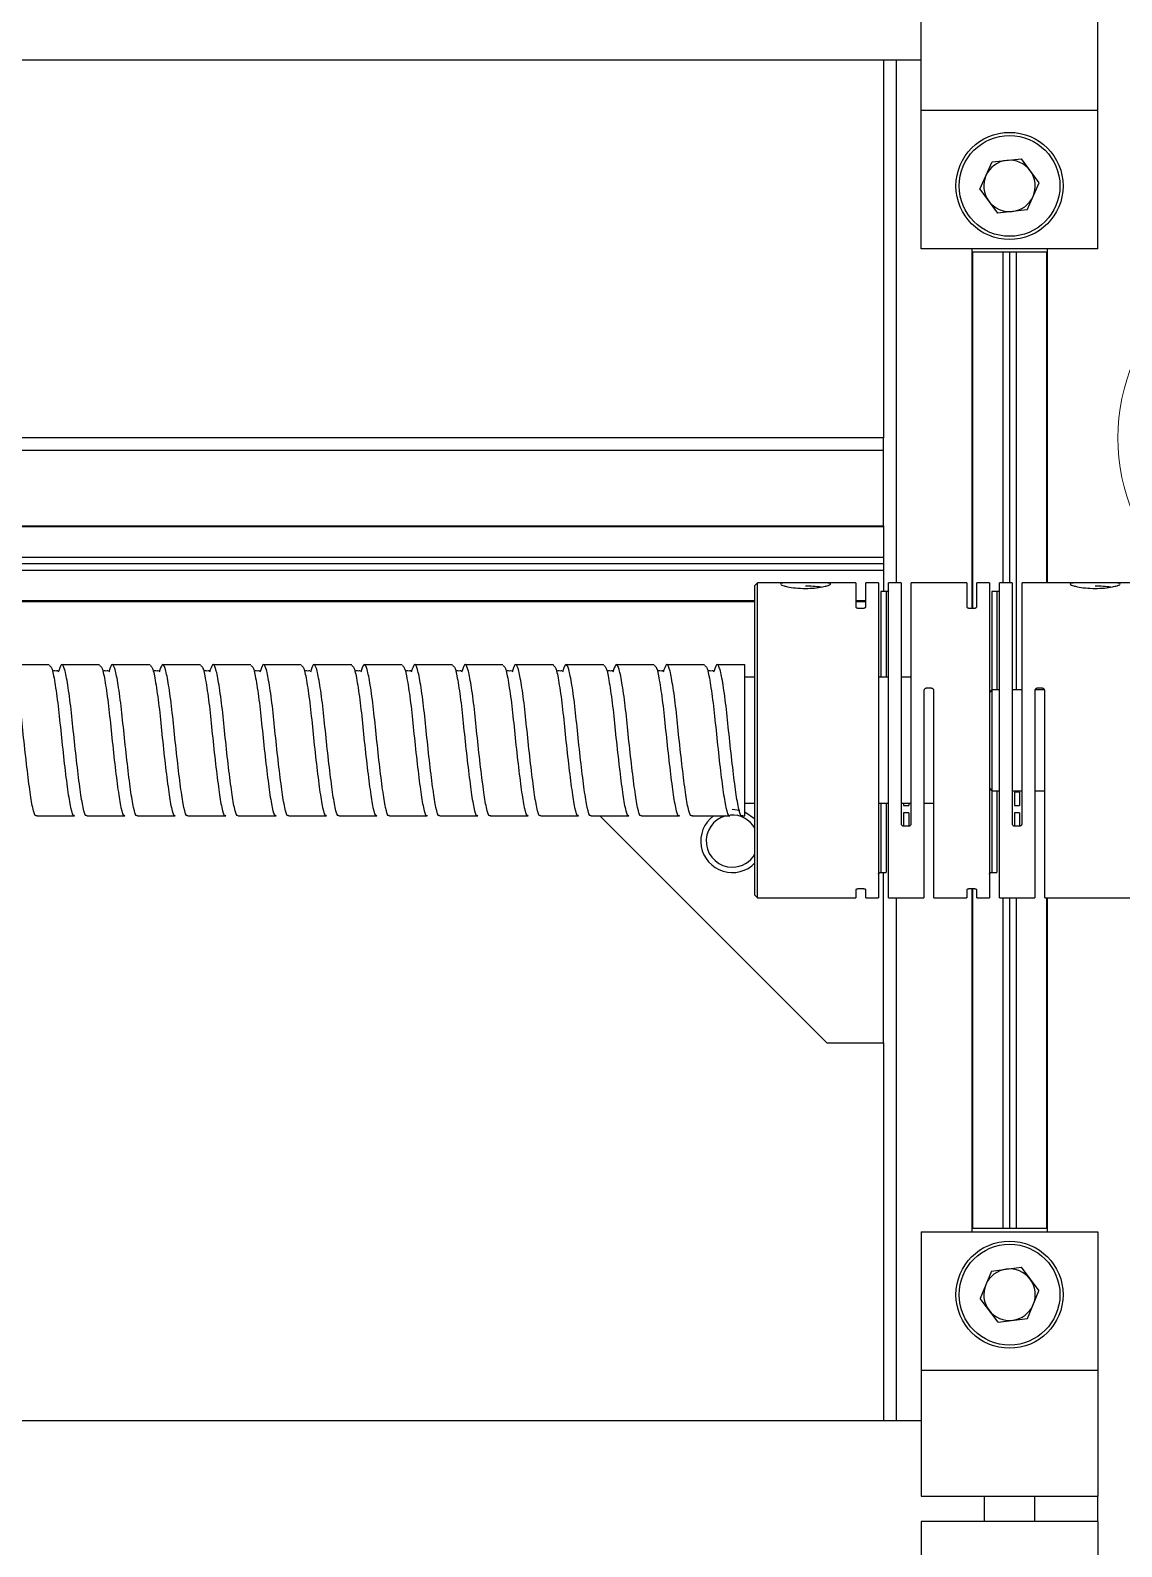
# Model space of a CAD drawing. Header units: millimetres. Extents: x 55 to 11032, y -227 to 3957.
# Drawn here: x 10203 to 10289.6, y 1392.3 to 1512.7 of the extents above; entities that cross this region are included whole.
import ezdxf

# ---------------------------------------------------------------- set-up
doc = ezdxf.new("R2010")
doc.units = ezdxf.units.MM
doc.header["$LTSCALE"] = 0.7
doc.layers.get('0').update_dxf_attribs({"color": 255})

msp = doc.modelspace()

# ---------------------------------------------------------------- linework, layer by layer
at = {"color": 7, "linetype": 'Continuous', "lineweight": 25}
for p, q in [((10273.73, 1506.315), (10273.73, 1516.315)), ((10287.73, 1506.315), (10287.73, 1516.315)), ((9867.73, 1510.315), (10273.73, 1510.315)), ((10270.73, 1510.315), (10270.73, 1480.315)), ((10287.73, 1506.315), (10273.73, 1506.315)), ((10273.73, 1495.315), (10273.73, 1506.315)), ((10287.73, 1495.315), (10287.73, 1506.315)), ((10278.385, 1500.065), (10279.341, 1502.221)), ((10279.341, 1502.221), (10281.686, 1502.471)), ((10283.075, 1500.565), (10281.686, 1502.471)), ((10278.385, 1500.065), (10279.774, 1498.16)), ((10282.119, 1498.41), (10283.075, 1500.565)), ((10282.119, 1498.41), (10279.774, 1498.16)), ((10287.73, 1495.315), (10273.73, 1495.315)), ((10277.73, 1495.315), (10277.73, 1466.807)), ((10283.73, 1495.065), (10277.73, 1495.065)), ((10277.791, 1495.065), (10277.791, 1466.807)), ((10280.21, 1495.065), (10280.21, 1468.815)), ((10280.73, 1495.065), (10280.73, 1468.815)), ((10281.25, 1495.065), (10281.25, 1460.315)), ((10283.669, 1495.065), (10283.669, 1468.815)), ((10283.73, 1495.315), (10283.73, 1468.815)), ((10270.73, 1480.315), (9870.73, 1480.315)), ((10270.73, 1479.315), (10270.73, 1480.315)), ((10270.73, 1479.315), (9870.73, 1479.315)), ((10270.73, 1473.315), (10270.73, 1479.315)), ((10270.73, 1473.315), (10020.311, 1473.315)), ((10270.73, 1473.254), (10020.311, 1473.254)), ((10270.73, 1473.315), (10270.73, 1468.114)), ((10270.73, 1470.835), (10020.311, 1470.835)), ((10270.73, 1470.315), (10020.311, 1470.315)), ((10270.73, 1469.795), (10020.311, 1469.795)), ((10260.73, 1468.815), (10260.53, 1468.615)), ((10260.53, 1444.015), (10260.53, 1468.615)), ((10263.39, 1468.815), (10260.73, 1468.815)), ((10260.73, 1454.83), (10260.73, 1468.815)), ((10268.53, 1468.815), (10265.714, 1468.815)), ((10268.53, 1468.815), (10268.53, 1466.926)), ((10270.33, 1468.815), (10269.33, 1468.815)), ((10269.33, 1466.926), (10269.33, 1468.815)), ((10270.33, 1468.815), (10270.33, 1443.815)), ((10272.13, 1468.815), (10271.13, 1468.815)), ((10271.13, 1443.815), (10271.13, 1468.815)), ((10272.13, 1468.815), (10272.13, 1449.707)), ((10277.33, 1468.815), (10272.93, 1468.815)), ((10272.93, 1449.707), (10272.93, 1468.815)), ((10277.33, 1468.815), (10277.33, 1466.926)), ((10279.13, 1468.815), (10278.13, 1468.815)), ((10278.13, 1466.926), (10278.13, 1468.815)), ((10279.13, 1468.815), (10279.13, 1443.815)), ((10280.93, 1468.815), (10279.93, 1468.815)), ((10279.93, 1443.815), (10279.93, 1468.815)), ((10280.93, 1468.815), (10280.93, 1449.707)), ((10286.39, 1468.815), (10281.73, 1468.815)), ((10281.73, 1449.707), (10281.73, 1468.815)), ((10291.33, 1468.815), (10288.714, 1468.815)), ((10260.53, 1467.376), (10020.311, 1467.376)), ((10260.53, 1467.315), (10020.311, 1467.315)), ((10269.33, 1467.376), (10268.53, 1467.376)), ((10269.33, 1467.315), (10268.53, 1467.315)), ((10270.93, 1468.114), (10270.53, 1468.114)), ((10279.73, 1468.114), (10279.33, 1468.114)), ((10268.73, 1466.807), (10269.13, 1466.807)), ((10277.53, 1466.807), (10277.93, 1466.807)), ((10204.533, 1462.315), (10201.533, 1462.315)), ((10208.533, 1462.315), (10205.533, 1462.315)), ((10212.533, 1462.315), (10209.533, 1462.315)), ((10216.533, 1462.315), (10213.533, 1462.315)), ((10220.533, 1462.315), (10217.533, 1462.315)), ((10224.533, 1462.315), (10221.533, 1462.315)), ((10228.533, 1462.315), (10225.533, 1462.315)), ((10232.533, 1462.315), (10229.533, 1462.315)), ((10236.533, 1462.315), (10233.533, 1462.315)), ((10240.533, 1462.315), (10237.533, 1462.315)), ((10244.533, 1462.315), (10241.533, 1462.315)), ((10248.533, 1462.315), (10245.533, 1462.315)), ((10252.533, 1462.315), (10249.533, 1462.315)), ((10256.533, 1462.315), (10253.533, 1462.315)), ((10259.73, 1462.315), (10257.533, 1462.315)), ((10259.73, 1450.315), (10259.73, 1462.315)), ((10260.53, 1461.315), (10259.73, 1461.315)), ((10271.13, 1461.315), (10270.33, 1461.315)), ((10272.93, 1461.315), (10272.13, 1461.315)), ((10273.93, 1460.232), (10273.93, 1443.815)), ((10274.53, 1460.442), (10274.13, 1460.442)), ((10274.73, 1443.815), (10274.73, 1460.232)), ((10279.33, 1460.315), (10279.13, 1460.115)), ((10279.93, 1460.315), (10279.33, 1460.315)), ((10279.33, 1460.315), (10279.33, 1456.315)), ((10281.73, 1460.315), (10280.93, 1460.315)), ((10282.73, 1460.232), (10282.73, 1443.815)), ((10283.512, 1460.315), (10282.747, 1460.315)), ((10283.33, 1460.442), (10282.93, 1460.442)), ((10283.53, 1443.815), (10283.53, 1460.232)), ((10279.33, 1456.315), (10279.33, 1452.315)), ((10260.73, 1443.815), (10260.73, 1454.83)), ((10279.13, 1452.515), (10279.33, 1452.315)), ((10279.33, 1452.315), (10279.93, 1452.315)), ((10280.93, 1452.315), (10281.73, 1452.315)), ((10281.53, 1452.188), (10281.13, 1452.188)), ((10281.13, 1452.188), (10281.13, 1451.139)), ((10281.25, 1452.315), (10281.25, 1452.188)), ((10281.53, 1452.188), (10281.53, 1451.139)), ((10282.73, 1452.315), (10283.53, 1452.315)), ((10203.533, 1450.315), (10206.533, 1450.315)), ((10207.533, 1450.315), (10210.533, 1450.315)), ((10211.533, 1450.315), (10214.533, 1450.315)), ((10215.533, 1450.315), (10218.533, 1450.315)), ((10219.533, 1450.315), (10222.533, 1450.315)), ((10223.533, 1450.315), (10226.533, 1450.315)), ((10227.533, 1450.315), (10230.533, 1450.315)), ((10231.533, 1450.315), (10234.533, 1450.315)), ((10235.533, 1450.315), (10238.533, 1450.315)), ((10239.533, 1450.315), (10242.533, 1450.315)), ((10243.533, 1450.315), (10246.533, 1450.315)), ((10247.533, 1450.315), (10250.533, 1450.315)), ((10248.23, 1450.315), (10266.23, 1432.315)), ((10251.533, 1450.315), (10254.533, 1450.315)), ((10255.533, 1450.315), (10258.533, 1450.315)), ((10259.324, 1450.744), (10258.73, 1450.815)), ((10259.533, 1450.315), (10259.73, 1450.315)), ((10259.73, 1451.315), (10260.53, 1451.315)), ((10270.33, 1451.315), (10271.13, 1451.315)), ((10272.13, 1451.315), (10272.93, 1451.315)), ((10272.33, 1451.139), (10272.73, 1451.139)), ((10272.33, 1450.569), (10272.33, 1449.52)), ((10272.73, 1450.569), (10272.33, 1450.569)), ((10272.73, 1450.569), (10272.73, 1449.52)), ((10273.93, 1451.315), (10274.73, 1451.315)), ((10281.13, 1451.139), (10281.53, 1451.139)), ((10281.13, 1450.569), (10281.13, 1449.52)), ((10281.53, 1450.569), (10281.13, 1450.569)), ((10281.53, 1450.569), (10281.53, 1449.52)), ((10272.33, 1449.52), (10272.73, 1449.52)), ((10281.13, 1449.52), (10281.53, 1449.52)), ((10270.53, 1445.823), (10270.93, 1445.823)), ((10270.73, 1432.315), (10270.73, 1445.823)), ((10279.33, 1445.823), (10279.73, 1445.823)), ((10268.53, 1444.445), (10268.53, 1443.815)), ((10269.13, 1444.516), (10268.73, 1444.516)), ((10269.33, 1443.815), (10269.33, 1444.445)), ((10277.33, 1444.445), (10277.33, 1443.815)), ((10277.93, 1444.516), (10277.53, 1444.516)), ((10277.73, 1444.516), (10277.73, 1417.315)), ((10277.791, 1444.516), (10277.791, 1417.565)), ((10278.13, 1443.815), (10278.13, 1444.445)), ((10260.53, 1444.015), (10260.73, 1443.815)), ((10260.73, 1443.815), (10268.53, 1443.815)), ((10269.33, 1443.815), (10270.33, 1443.815)), ((10271.13, 1443.815), (10273.93, 1443.815)), ((10274.73, 1443.815), (10277.33, 1443.815)), ((10278.13, 1443.815), (10279.13, 1443.815)), ((10279.93, 1443.815), (10282.73, 1443.815)), ((10280.21, 1443.815), (10280.21, 1417.565)), ((10280.73, 1443.815), (10280.73, 1417.565)), ((10281.25, 1443.815), (10281.25, 1417.565)), ((10283.53, 1443.815), (10291.33, 1443.815)), ((10283.669, 1443.815), (10283.669, 1417.565)), ((10283.73, 1443.815), (10283.73, 1417.315)), ((10266.23, 1432.315), (10270.73, 1432.315)), ((10270.73, 1432.315), (10270.73, 1402.315)), ((10273.73, 1417.315), (10287.73, 1417.315)), ((10273.73, 1417.315), (10273.73, 1406.315)), ((10283.73, 1417.565), (10277.73, 1417.565)), ((10287.73, 1417.315), (10287.73, 1406.315)), ((10279.304, 1414.193), (10278.391, 1412.019)), ((10279.304, 1414.193), (10281.643, 1414.489)), ((10281.643, 1414.489), (10283.069, 1412.611)), ((10279.817, 1410.141), (10278.391, 1412.019)), ((10282.156, 1410.437), (10283.069, 1412.611)), ((10279.817, 1410.141), (10282.156, 1410.437)), ((10273.73, 1406.315), (10287.73, 1406.315)), ((10273.73, 1406.315), (10273.73, 1396.315)), ((10287.73, 1406.315), (10287.73, 1396.315)), ((10273.73, 1402.315), (9867.73, 1402.315)), ((10273.73, 1396.315), (10287.73, 1396.315)), ((10278.73, 1396.315), (10278.73, 1394.315)), ((10282.73, 1394.315), (10282.73, 1396.315)), ((10287.73, 1394.315), (10287.73, 1396.315)), ((10287.73, 1394.315), (10273.73, 1394.315)), ((10273.73, 1394.315), (10273.73, 1386.315)), ((10287.73, 1394.315), (10287.73, 1386.315))]:
    msp.add_line(p, q, dxfattribs=at)
at = {"color": 8, "linetype": 'Continuous', "lineweight": 25}
for p, q in [((10271.73, 1510.315), (10271.73, 1468.815)), ((10270.53, 1468.114), (10270.53, 1461.315)), ((10270.93, 1468.114), (10270.93, 1461.315)), ((10279.33, 1468.114), (10279.33, 1460.315)), ((10279.73, 1468.114), (10279.73, 1460.315)), ((10279.33, 1452.315), (10279.33, 1445.823)), ((10279.73, 1452.315), (10279.73, 1445.823)), ((10270.53, 1451.315), (10270.53, 1445.823)), ((10270.93, 1451.315), (10270.93, 1445.823)), ((10272.33, 1451.315), (10272.33, 1451.139)), ((10272.73, 1451.315), (10272.73, 1451.139)), ((10271.73, 1443.815), (10271.73, 1402.315))]:
    msp.add_line(p, q, dxfattribs=at)
at = {"color": 7, "linetype": 'Continuous', "lineweight": 25, "flags": 128}
msp.add_lwpolyline([(10260.53, 1450.05), (10260.498, 1450.083), (10259.73, 1450.606)], dxfattribs=at)
at = {"color": 7, "linetype": 'Continuous', "lineweight": 25}
for centre, radius in [((10280.73, 1500.315), 4.25), ((10280.73, 1500.315), 4), ((10280.73, 1412.315), 4.25), ((10280.73, 1412.315), 4)]:
    msp.add_circle(centre, radius, dxfattribs=at)
at = {"color": 7, "linetype": 'Continuous', "lineweight": 18}
msp.add_circle((10304.867, 1480.315), 15.532, dxfattribs=at)
at = {"color": 7, "linetype": 'Continuous', "lineweight": 25}
for centre, radius, start, end in [((10280.73, 1500.315), 2.042, 96.08467, 156.08467), ((10280.73, 1500.315), 2.042, 36.08467, 96.08467), ((10280.73, 1500.315), 2.042, 156.08467, 216.08467), ((10280.73, 1500.315), 2.042, 336.08467, 36.08467), ((10280.73, 1500.315), 2.042, 216.08467, 276.08467), ((10280.73, 1500.315), 2.042, 276.08467, 336.08467), ((10264.665, 1459.745), 8.799, 82.75193, 90.87852), ((10287.665, 1459.745), 8.799, 82.75193, 90.87852), ((10258.73, 1448.315), 2.5, 126.8699, 316.05448), ((10258.73, 1448.315), 2.067, 104.628, 270), ((10258.73, 1448.315), 2.067, 29.44508, 94.40694), ((10258.73, 1448.315), 2.067, 270, 330.55492), ((10280.73, 1412.315), 2.042, 97.20826, 157.20826), ((10280.73, 1412.315), 2.042, 37.20826, 97.20826), ((10280.73, 1412.315), 2.042, 157.20826, 217.20826), ((10280.73, 1412.315), 2.042, 337.20826, 37.20826), ((10280.73, 1412.315), 2.042, 217.20826, 277.20826), ((10280.73, 1412.315), 2.042, 277.20826, 337.20826)]:
    msp.add_arc(centre, radius, start, end, dxfattribs=at)
for points, knots in [([(10264.53, 1468.809), (10264.267, 1468.81), (10263.748, 1468.812), (10263.178, 1468.818), (10262.839, 1468.807), (10262.596, 1468.786), (10262.556, 1468.75), (10262.53, 1468.727)], [0, 0, 0, 0, 0.2600741, 0.5127007, 0.6501755, 0.7773137, 1, 1, 1, 1]), ([(10262.576, 1468.692), (10262.594, 1468.673), (10262.628, 1468.636), (10262.836, 1468.567), (10263.172, 1468.484), (10263.745, 1468.39), (10264.266, 1468.375), (10264.53, 1468.367)], [0, 0, 0, 0, 0.1540449, 0.2909167, 0.4406953, 0.7170487, 1, 1, 1, 1]), ([(10265.896, 1468.492), (10266.027, 1468.521), (10266.282, 1468.579), (10266.498, 1468.669), (10266.559, 1468.744), (10266.426, 1468.793), (10266.111, 1468.814), (10265.66, 1468.816), (10265.118, 1468.811), (10264.725, 1468.81), (10264.53, 1468.809)], [0, 0, 0, 0, 0.1228673, 0.2388277, 0.3586368, 0.4874316, 0.6151998, 0.7428415, 0.8720612, 1, 1, 1, 1]), ([(10264.53, 1468.367), (10264.78, 1468.374), (10265.282, 1468.387), (10265.691, 1468.457), (10265.896, 1468.492)], [0, 0, 0, 0, 0.4988874, 1, 1, 1, 1]), ([(10287.53, 1468.809), (10287.267, 1468.81), (10286.748, 1468.812), (10286.179, 1468.818), (10285.837, 1468.808), (10285.602, 1468.785), (10285.484, 1468.734), (10285.6, 1468.648), (10285.833, 1468.568), (10286.174, 1468.483), (10286.745, 1468.39), (10287.266, 1468.375), (10287.53, 1468.367)], [0, 0, 0, 0, 0.129959, 0.2561964, 0.3248926, 0.3884235, 0.4996998, 0.6105573, 0.6735675, 0.7425193, 0.869741, 1, 1, 1, 1]), ([(10289.527, 1468.738), (10289.496, 1468.757), (10289.435, 1468.794), (10289.109, 1468.814), (10288.661, 1468.816), (10288.118, 1468.811), (10287.725, 1468.81), (10287.53, 1468.809)], [0, 0, 0, 0, 0.2008142, 0.4000276, 0.5990439, 0.8005205, 1, 1, 1, 1]), ([(10287.53, 1468.367), (10287.78, 1468.374), (10288.282, 1468.387), (10288.691, 1468.457), (10288.896, 1468.492)], [0, 0, 0, 0, 0.4988874, 1, 1, 1, 1]), ([(10288.896, 1468.492), (10289.025, 1468.521), (10289.275, 1468.578), (10289.472, 1468.653), (10289.488, 1468.684), (10289.493, 1468.693)], [0, 0, 0, 0, 0.4308653, 0.8375102, 1, 1, 1, 1]), ([(10271.13, 1468.185), (10271.127, 1468.177), (10271.122, 1468.159), (10271.086, 1468.14), (10271.046, 1468.127), (10271.011, 1468.12), (10270.972, 1468.115), (10270.944, 1468.114), (10270.93, 1468.114)], [0, 0, 0, 0, 0.25016596, 0.49873524, 0.62293557, 0.74723743, 0.87249126, 1, 1, 1, 1]), ([(10279.93, 1468.185), (10279.927, 1468.177), (10279.922, 1468.159), (10279.886, 1468.14), (10279.846, 1468.127), (10279.811, 1468.12), (10279.772, 1468.115), (10279.744, 1468.114), (10279.73, 1468.114)], [0, 0, 0, 0, 0.250166, 0.4987352, 0.6229356, 0.7472374, 0.8724913, 1, 1, 1, 1]), ([(10268.53, 1466.926), (10268.533, 1466.911), (10268.538, 1466.882), (10268.574, 1466.849), (10268.614, 1466.828), (10268.649, 1466.817), (10268.688, 1466.808), (10268.716, 1466.807), (10268.73, 1466.807)], [0, 0, 0, 0, 0.250166, 0.4987352, 0.6229356, 0.7472374, 0.8724913, 1, 1, 1, 1]), ([(10269.13, 1466.807), (10269.144, 1466.807), (10269.172, 1466.808), (10269.211, 1466.817), (10269.246, 1466.828), (10269.286, 1466.849), (10269.322, 1466.882), (10269.327, 1466.911), (10269.33, 1466.926)], [0, 0, 0, 0, 0.1273937, 0.252521, 0.3767052, 0.5008192, 0.7494054, 1, 1, 1, 1]), ([(10277.33, 1466.926), (10277.333, 1466.911), (10277.338, 1466.882), (10277.374, 1466.849), (10277.414, 1466.828), (10277.449, 1466.817), (10277.488, 1466.808), (10277.516, 1466.807), (10277.53, 1466.807)], [0, 0, 0, 0, 0.250166, 0.4987352, 0.6229356, 0.7472374, 0.8724913, 1, 1, 1, 1]), ([(10277.93, 1466.807), (10277.944, 1466.807), (10277.972, 1466.808), (10278.011, 1466.817), (10278.046, 1466.828), (10278.086, 1466.849), (10278.122, 1466.882), (10278.127, 1466.911), (10278.13, 1466.926)], [0, 0, 0, 0, 0.1273937, 0.252521, 0.3767052, 0.5008192, 0.7494054, 1, 1, 1, 1]), ([(10203.533, 1450.385), (10203.517, 1450.364), (10203.418, 1450.225), (10203.216, 1450.877), (10202.991, 1452.305), (10202.73, 1454.415), (10202.469, 1456.795), (10202.243, 1459.113), (10201.971, 1460.999), (10201.73, 1462.154), (10201.497, 1462.491), (10201.332, 1461.973), (10201.253, 1461.728)], [0, 0, 0, 0, 0.0210422, 0.1331983, 0.240841, 0.3520065, 0.463172, 0.5708147, 0.6829708, 0.7922067, 0.9014426, 1, 1, 1, 1]), ([(10207.533, 1450.385), (10207.517, 1450.364), (10207.418, 1450.225), (10207.216, 1450.877), (10206.991, 1452.305), (10206.73, 1454.415), (10206.469, 1456.795), (10206.243, 1459.113), (10205.971, 1460.999), (10205.73, 1462.154), (10205.497, 1462.491), (10205.332, 1461.973), (10205.253, 1461.728)], [0, 0, 0, 0, 0.0210422, 0.1331983, 0.240841, 0.3520065, 0.463172, 0.5708147, 0.6829708, 0.7922067, 0.9014426, 1, 1, 1, 1]), ([(10211.533, 1450.385), (10211.517, 1450.364), (10211.418, 1450.225), (10211.216, 1450.877), (10210.991, 1452.305), (10210.73, 1454.415), (10210.469, 1456.795), (10210.243, 1459.113), (10209.971, 1460.999), (10209.73, 1462.154), (10209.497, 1462.491), (10209.332, 1461.973), (10209.253, 1461.728)], [0, 0, 0, 0, 0.0210422, 0.1331983, 0.240841, 0.3520065, 0.463172, 0.5708147, 0.6829708, 0.7922067, 0.9014426, 1, 1, 1, 1]), ([(10215.533, 1450.385), (10215.517, 1450.364), (10215.418, 1450.225), (10215.216, 1450.877), (10214.991, 1452.305), (10214.73, 1454.415), (10214.469, 1456.795), (10214.243, 1459.113), (10213.971, 1460.999), (10213.73, 1462.154), (10213.497, 1462.491), (10213.332, 1461.973), (10213.253, 1461.728)], [0, 0, 0, 0, 0.02104219, 0.13319832, 0.24084102, 0.35200649, 0.46317197, 0.57081467, 0.6829708, 0.79220669, 0.90144259, 1, 1, 1, 1]), ([(10219.533, 1450.385), (10219.517, 1450.364), (10219.418, 1450.225), (10219.216, 1450.877), (10218.991, 1452.305), (10218.73, 1454.415), (10218.469, 1456.795), (10218.243, 1459.113), (10217.971, 1460.999), (10217.73, 1462.154), (10217.497, 1462.491), (10217.332, 1461.973), (10217.253, 1461.728)], [0, 0, 0, 0, 0.02104219, 0.13319832, 0.24084102, 0.35200649, 0.46317197, 0.57081467, 0.6829708, 0.79220669, 0.90144259, 1, 1, 1, 1]), ([(10223.533, 1450.385), (10223.517, 1450.364), (10223.418, 1450.225), (10223.216, 1450.877), (10222.991, 1452.305), (10222.73, 1454.415), (10222.469, 1456.795), (10222.243, 1459.113), (10221.971, 1460.999), (10221.73, 1462.154), (10221.497, 1462.491), (10221.332, 1461.973), (10221.253, 1461.728)], [0, 0, 0, 0, 0.0210422, 0.1331983, 0.240841, 0.3520065, 0.463172, 0.5708147, 0.6829708, 0.7922067, 0.9014426, 1, 1, 1, 1]), ([(10227.533, 1450.385), (10227.517, 1450.364), (10227.418, 1450.225), (10227.216, 1450.877), (10226.991, 1452.305), (10226.73, 1454.415), (10226.469, 1456.795), (10226.243, 1459.113), (10225.971, 1460.999), (10225.73, 1462.154), (10225.497, 1462.491), (10225.332, 1461.973), (10225.253, 1461.728)], [0, 0, 0, 0, 0.0210422, 0.1331983, 0.240841, 0.3520065, 0.463172, 0.5708147, 0.6829708, 0.7922067, 0.9014426, 1, 1, 1, 1]), ([(10231.533, 1450.385), (10231.517, 1450.364), (10231.418, 1450.225), (10231.216, 1450.877), (10230.991, 1452.305), (10230.73, 1454.415), (10230.469, 1456.795), (10230.243, 1459.113), (10229.971, 1460.999), (10229.73, 1462.154), (10229.497, 1462.491), (10229.332, 1461.973), (10229.253, 1461.728)], [0, 0, 0, 0, 0.0210422, 0.1331983, 0.240841, 0.3520065, 0.463172, 0.5708147, 0.6829708, 0.7922067, 0.9014426, 1, 1, 1, 1]), ([(10235.533, 1450.385), (10235.517, 1450.364), (10235.418, 1450.225), (10235.216, 1450.877), (10234.991, 1452.305), (10234.73, 1454.415), (10234.469, 1456.795), (10234.243, 1459.113), (10233.971, 1460.999), (10233.73, 1462.154), (10233.497, 1462.491), (10233.332, 1461.973), (10233.253, 1461.728)], [0, 0, 0, 0, 0.02104219, 0.13319832, 0.24084102, 0.35200649, 0.46317197, 0.57081467, 0.6829708, 0.79220669, 0.90144259, 1, 1, 1, 1]), ([(10239.533, 1450.385), (10239.517, 1450.364), (10239.418, 1450.225), (10239.216, 1450.877), (10238.991, 1452.305), (10238.73, 1454.415), (10238.469, 1456.795), (10238.243, 1459.113), (10237.971, 1460.999), (10237.73, 1462.154), (10237.497, 1462.491), (10237.332, 1461.973), (10237.253, 1461.728)], [0, 0, 0, 0, 0.0210422, 0.1331983, 0.240841, 0.3520065, 0.463172, 0.5708147, 0.6829708, 0.7922067, 0.9014426, 1, 1, 1, 1]), ([(10243.533, 1450.385), (10243.517, 1450.364), (10243.418, 1450.225), (10243.216, 1450.877), (10242.991, 1452.305), (10242.73, 1454.415), (10242.469, 1456.795), (10242.243, 1459.113), (10241.971, 1460.999), (10241.73, 1462.154), (10241.497, 1462.491), (10241.332, 1461.973), (10241.253, 1461.728)], [0, 0, 0, 0, 0.02104219, 0.13319832, 0.24084102, 0.35200649, 0.46317197, 0.57081467, 0.6829708, 0.79220669, 0.90144259, 1, 1, 1, 1]), ([(10247.533, 1450.385), (10247.517, 1450.364), (10247.418, 1450.225), (10247.216, 1450.877), (10246.991, 1452.305), (10246.73, 1454.415), (10246.469, 1456.795), (10246.243, 1459.113), (10245.971, 1460.999), (10245.73, 1462.154), (10245.497, 1462.491), (10245.332, 1461.973), (10245.253, 1461.728)], [0, 0, 0, 0, 0.0210422, 0.1331983, 0.240841, 0.3520065, 0.463172, 0.5708147, 0.6829708, 0.7922067, 0.9014426, 1, 1, 1, 1]), ([(10251.533, 1450.385), (10251.517, 1450.364), (10251.418, 1450.225), (10251.216, 1450.877), (10250.991, 1452.305), (10250.73, 1454.415), (10250.469, 1456.795), (10250.243, 1459.113), (10249.971, 1460.999), (10249.73, 1462.154), (10249.497, 1462.491), (10249.332, 1461.973), (10249.253, 1461.728)], [0, 0, 0, 0, 0.02104219, 0.13319832, 0.24084102, 0.35200649, 0.46317197, 0.57081467, 0.6829708, 0.79220669, 0.90144259, 1, 1, 1, 1]), ([(10255.533, 1450.385), (10255.517, 1450.364), (10255.418, 1450.225), (10255.216, 1450.877), (10254.991, 1452.305), (10254.73, 1454.415), (10254.469, 1456.795), (10254.243, 1459.113), (10253.971, 1460.999), (10253.73, 1462.154), (10253.497, 1462.491), (10253.332, 1461.973), (10253.253, 1461.728)], [0, 0, 0, 0, 0.0210422, 0.1331983, 0.240841, 0.3520065, 0.463172, 0.5708147, 0.6829708, 0.7922067, 0.9014426, 1, 1, 1, 1]), ([(10259.533, 1450.385), (10259.517, 1450.364), (10259.418, 1450.225), (10259.216, 1450.877), (10258.991, 1452.305), (10258.73, 1454.415), (10258.469, 1456.795), (10258.243, 1459.113), (10257.971, 1460.999), (10257.73, 1462.154), (10257.497, 1462.491), (10257.332, 1461.973), (10257.253, 1461.728)], [0, 0, 0, 0, 0.0210422, 0.1331983, 0.240841, 0.3520065, 0.463172, 0.5708147, 0.6829708, 0.7922067, 0.9014426, 1, 1, 1, 1]), ([(10204.533, 1462.245), (10204.599, 1462.216), (10204.747, 1462.151), (10204.971, 1460.978), (10205.243, 1459.118), (10205.469, 1456.794), (10205.73, 1454.415), (10205.991, 1452.305), (10206.216, 1450.877), (10206.418, 1450.225), (10206.517, 1450.364), (10206.533, 1450.385)], [0, 0, 0, 0, 0.1001745, 0.2242498, 0.351642, 0.4739076, 0.6001745, 0.7264415, 0.8487071, 0.9760993, 1, 1, 1, 1]), ([(10205.214, 1461.827), (10205.214, 1461.837), (10205.215, 1461.855), (10205.068, 1461.801), (10204.873, 1461.841), (10204.865, 1461.833), (10204.86, 1461.828)], [0, 0, 0, 0, 0.2353537, 0.4666896, 0.6853069, 1, 1, 1, 1]), ([(10208.533, 1462.245), (10208.599, 1462.216), (10208.747, 1462.151), (10208.971, 1460.978), (10209.243, 1459.118), (10209.469, 1456.794), (10209.73, 1454.415), (10209.991, 1452.305), (10210.216, 1450.877), (10210.418, 1450.225), (10210.517, 1450.364), (10210.533, 1450.385)], [0, 0, 0, 0, 0.1001745, 0.2242498, 0.351642, 0.4739076, 0.6001745, 0.7264415, 0.8487071, 0.9760993, 1, 1, 1, 1]), ([(10209.214, 1461.827), (10209.214, 1461.837), (10209.215, 1461.855), (10209.068, 1461.801), (10208.873, 1461.841), (10208.865, 1461.833), (10208.86, 1461.828)], [0, 0, 0, 0, 0.2353537, 0.4666896, 0.6853069, 1, 1, 1, 1]), ([(10212.533, 1462.245), (10212.599, 1462.216), (10212.747, 1462.151), (10212.971, 1460.978), (10213.243, 1459.118), (10213.469, 1456.794), (10213.73, 1454.415), (10213.991, 1452.305), (10214.216, 1450.877), (10214.418, 1450.225), (10214.517, 1450.364), (10214.533, 1450.385)], [0, 0, 0, 0, 0.1001745, 0.2242498, 0.351642, 0.4739076, 0.6001745, 0.7264415, 0.8487071, 0.9760993, 1, 1, 1, 1]), ([(10213.214, 1461.827), (10213.214, 1461.837), (10213.215, 1461.855), (10213.068, 1461.801), (10212.873, 1461.841), (10212.865, 1461.833), (10212.86, 1461.828)], [0, 0, 0, 0, 0.2353537, 0.4666896, 0.6853069, 1, 1, 1, 1]), ([(10216.533, 1462.245), (10216.599, 1462.216), (10216.747, 1462.151), (10216.971, 1460.978), (10217.243, 1459.118), (10217.469, 1456.794), (10217.73, 1454.415), (10217.991, 1452.305), (10218.216, 1450.877), (10218.418, 1450.225), (10218.517, 1450.364), (10218.533, 1450.385)], [0, 0, 0, 0, 0.1001745, 0.2242498, 0.351642, 0.4739076, 0.6001745, 0.7264415, 0.8487071, 0.9760993, 1, 1, 1, 1]), ([(10217.214, 1461.827), (10217.214, 1461.837), (10217.215, 1461.855), (10217.068, 1461.801), (10216.873, 1461.841), (10216.865, 1461.833), (10216.86, 1461.828)], [0, 0, 0, 0, 0.23535374, 0.46668956, 0.68530692, 1, 1, 1, 1]), ([(10220.533, 1462.245), (10220.599, 1462.216), (10220.747, 1462.151), (10220.971, 1460.978), (10221.243, 1459.118), (10221.469, 1456.794), (10221.73, 1454.415), (10221.991, 1452.305), (10222.216, 1450.877), (10222.418, 1450.225), (10222.517, 1450.364), (10222.533, 1450.385)], [0, 0, 0, 0, 0.1001745, 0.2242498, 0.351642, 0.4739076, 0.6001745, 0.7264415, 0.8487071, 0.9760993, 1, 1, 1, 1]), ([(10221.214, 1461.827), (10221.214, 1461.837), (10221.215, 1461.855), (10221.068, 1461.801), (10220.873, 1461.841), (10220.865, 1461.833), (10220.86, 1461.828)], [0, 0, 0, 0, 0.2353537, 0.4666896, 0.6853069, 1, 1, 1, 1]), ([(10224.533, 1462.245), (10224.599, 1462.216), (10224.747, 1462.151), (10224.971, 1460.978), (10225.243, 1459.118), (10225.469, 1456.794), (10225.73, 1454.415), (10225.991, 1452.305), (10226.216, 1450.877), (10226.418, 1450.225), (10226.517, 1450.364), (10226.533, 1450.385)], [0, 0, 0, 0, 0.1001745, 0.2242498, 0.351642, 0.4739076, 0.6001745, 0.7264415, 0.8487071, 0.9760993, 1, 1, 1, 1]), ([(10225.214, 1461.827), (10225.214, 1461.837), (10225.215, 1461.855), (10225.068, 1461.801), (10224.873, 1461.841), (10224.865, 1461.833), (10224.86, 1461.828)], [0, 0, 0, 0, 0.2353537, 0.4666896, 0.6853069, 1, 1, 1, 1]), ([(10228.533, 1462.245), (10228.599, 1462.216), (10228.747, 1462.151), (10228.971, 1460.978), (10229.243, 1459.118), (10229.469, 1456.794), (10229.73, 1454.415), (10229.991, 1452.305), (10230.216, 1450.877), (10230.418, 1450.225), (10230.517, 1450.364), (10230.533, 1450.385)], [0, 0, 0, 0, 0.1001745, 0.2242498, 0.351642, 0.4739076, 0.6001745, 0.7264415, 0.8487071, 0.9760993, 1, 1, 1, 1]), ([(10229.214, 1461.827), (10229.214, 1461.837), (10229.215, 1461.855), (10229.068, 1461.801), (10228.873, 1461.841), (10228.865, 1461.833), (10228.86, 1461.828)], [0, 0, 0, 0, 0.2353537, 0.4666896, 0.6853069, 1, 1, 1, 1]), ([(10232.533, 1462.245), (10232.599, 1462.216), (10232.747, 1462.151), (10232.971, 1460.978), (10233.243, 1459.118), (10233.469, 1456.794), (10233.73, 1454.415), (10233.991, 1452.305), (10234.216, 1450.877), (10234.418, 1450.225), (10234.517, 1450.364), (10234.533, 1450.385)], [0, 0, 0, 0, 0.1001745, 0.2242498, 0.351642, 0.4739076, 0.6001745, 0.7264415, 0.8487071, 0.9760993, 1, 1, 1, 1]), ([(10233.214, 1461.827), (10233.214, 1461.837), (10233.215, 1461.855), (10233.068, 1461.801), (10232.873, 1461.841), (10232.865, 1461.833), (10232.86, 1461.828)], [0, 0, 0, 0, 0.23535374, 0.46668956, 0.68530692, 1, 1, 1, 1]), ([(10236.533, 1462.245), (10236.599, 1462.216), (10236.747, 1462.151), (10236.971, 1460.978), (10237.243, 1459.118), (10237.469, 1456.794), (10237.73, 1454.415), (10237.991, 1452.305), (10238.216, 1450.877), (10238.418, 1450.225), (10238.517, 1450.364), (10238.533, 1450.385)], [0, 0, 0, 0, 0.1001745, 0.2242498, 0.351642, 0.4739076, 0.6001745, 0.7264415, 0.8487071, 0.9760993, 1, 1, 1, 1]), ([(10237.214, 1461.827), (10237.214, 1461.837), (10237.215, 1461.855), (10237.068, 1461.801), (10236.873, 1461.841), (10236.865, 1461.833), (10236.86, 1461.828)], [0, 0, 0, 0, 0.23535374, 0.46668956, 0.68530692, 1, 1, 1, 1]), ([(10240.533, 1462.245), (10240.599, 1462.216), (10240.747, 1462.151), (10240.971, 1460.978), (10241.243, 1459.118), (10241.469, 1456.794), (10241.73, 1454.415), (10241.991, 1452.305), (10242.216, 1450.877), (10242.418, 1450.225), (10242.517, 1450.364), (10242.533, 1450.385)], [0, 0, 0, 0, 0.1001745, 0.2242498, 0.351642, 0.4739076, 0.6001745, 0.7264415, 0.8487071, 0.9760993, 1, 1, 1, 1]), ([(10241.214, 1461.827), (10241.214, 1461.837), (10241.215, 1461.855), (10241.068, 1461.801), (10240.873, 1461.841), (10240.865, 1461.833), (10240.86, 1461.828)], [0, 0, 0, 0, 0.2353537, 0.4666896, 0.6853069, 1, 1, 1, 1]), ([(10244.533, 1462.245), (10244.599, 1462.216), (10244.747, 1462.151), (10244.971, 1460.978), (10245.243, 1459.118), (10245.469, 1456.794), (10245.73, 1454.415), (10245.991, 1452.305), (10246.216, 1450.877), (10246.418, 1450.225), (10246.517, 1450.364), (10246.533, 1450.385)], [0, 0, 0, 0, 0.1001745, 0.2242498, 0.351642, 0.4739076, 0.6001745, 0.7264415, 0.8487071, 0.9760993, 1, 1, 1, 1]), ([(10245.214, 1461.827), (10245.214, 1461.837), (10245.215, 1461.855), (10245.068, 1461.801), (10244.873, 1461.841), (10244.865, 1461.833), (10244.86, 1461.828)], [0, 0, 0, 0, 0.2353537, 0.4666896, 0.6853069, 1, 1, 1, 1]), ([(10248.533, 1462.245), (10248.599, 1462.216), (10248.747, 1462.151), (10248.971, 1460.978), (10249.243, 1459.118), (10249.469, 1456.794), (10249.73, 1454.415), (10249.991, 1452.305), (10250.216, 1450.877), (10250.418, 1450.225), (10250.517, 1450.364), (10250.533, 1450.385)], [0, 0, 0, 0, 0.1001745, 0.2242498, 0.351642, 0.4739076, 0.6001745, 0.7264415, 0.8487071, 0.9760993, 1, 1, 1, 1]), ([(10249.214, 1461.827), (10249.214, 1461.837), (10249.215, 1461.855), (10249.068, 1461.801), (10248.873, 1461.841), (10248.865, 1461.833), (10248.86, 1461.828)], [0, 0, 0, 0, 0.2353537, 0.4666896, 0.6853069, 1, 1, 1, 1]), ([(10252.533, 1462.245), (10252.599, 1462.216), (10252.747, 1462.151), (10252.971, 1460.978), (10253.243, 1459.118), (10253.469, 1456.794), (10253.73, 1454.415), (10253.991, 1452.305), (10254.216, 1450.877), (10254.418, 1450.225), (10254.517, 1450.364), (10254.533, 1450.385)], [0, 0, 0, 0, 0.1001745, 0.2242498, 0.351642, 0.4739076, 0.6001745, 0.7264415, 0.8487071, 0.9760993, 1, 1, 1, 1]), ([(10253.214, 1461.827), (10253.214, 1461.837), (10253.215, 1461.855), (10253.068, 1461.801), (10252.873, 1461.841), (10252.865, 1461.833), (10252.86, 1461.828)], [0, 0, 0, 0, 0.2353537, 0.4666896, 0.6853069, 1, 1, 1, 1]), ([(10256.533, 1462.245), (10256.599, 1462.216), (10256.747, 1462.151), (10256.971, 1460.978), (10257.243, 1459.118), (10257.469, 1456.794), (10257.73, 1454.415), (10257.991, 1452.305), (10258.216, 1450.877), (10258.418, 1450.225), (10258.517, 1450.364), (10258.533, 1450.385)], [0, 0, 0, 0, 0.1001745, 0.2242498, 0.351642, 0.4739076, 0.6001745, 0.7264415, 0.8487071, 0.9760993, 1, 1, 1, 1]), ([(10257.214, 1461.827), (10257.214, 1461.837), (10257.215, 1461.855), (10257.068, 1461.801), (10256.873, 1461.841), (10256.865, 1461.833), (10256.86, 1461.828)], [0, 0, 0, 0, 0.2353537, 0.4666896, 0.6853069, 1, 1, 1, 1]), ([(10274.13, 1460.442), (10274.116, 1460.441), (10274.088, 1460.439), (10274.049, 1460.426), (10274.014, 1460.405), (10273.974, 1460.369), (10273.938, 1460.311), (10273.933, 1460.258), (10273.93, 1460.232)], [0, 0, 0, 0, 0.1273937, 0.252521, 0.3767052, 0.5008192, 0.7494054, 1, 1, 1, 1]), ([(10274.73, 1460.232), (10274.727, 1460.258), (10274.722, 1460.311), (10274.686, 1460.369), (10274.646, 1460.405), (10274.611, 1460.425), (10274.572, 1460.439), (10274.544, 1460.441), (10274.53, 1460.442)], [0, 0, 0, 0, 0.250166, 0.4987352, 0.6229356, 0.7472374, 0.8724913, 1, 1, 1, 1]), ([(10282.93, 1460.442), (10282.916, 1460.441), (10282.888, 1460.439), (10282.849, 1460.426), (10282.814, 1460.405), (10282.774, 1460.369), (10282.738, 1460.311), (10282.733, 1460.258), (10282.73, 1460.232)], [0, 0, 0, 0, 0.1273937, 0.252521, 0.3767052, 0.5008192, 0.7494054, 1, 1, 1, 1]), ([(10283.53, 1460.232), (10283.527, 1460.258), (10283.522, 1460.311), (10283.486, 1460.369), (10283.446, 1460.405), (10283.411, 1460.425), (10283.372, 1460.439), (10283.344, 1460.441), (10283.33, 1460.442)], [0, 0, 0, 0, 0.250166, 0.4987352, 0.6229356, 0.7472374, 0.8724913, 1, 1, 1, 1]), ([(10272.13, 1449.707), (10272.133, 1449.684), (10272.138, 1449.637), (10272.174, 1449.586), (10272.214, 1449.553), (10272.249, 1449.535), (10272.288, 1449.522), (10272.316, 1449.521), (10272.33, 1449.52)], [0, 0, 0, 0, 0.250166, 0.4987352, 0.6229356, 0.7472374, 0.8724913, 1, 1, 1, 1]), ([(10272.73, 1449.52), (10272.744, 1449.521), (10272.772, 1449.522), (10272.811, 1449.535), (10272.846, 1449.553), (10272.886, 1449.586), (10272.922, 1449.637), (10272.927, 1449.684), (10272.93, 1449.707)], [0, 0, 0, 0, 0.1273937, 0.252521, 0.3767052, 0.5008192, 0.7494054, 1, 1, 1, 1]), ([(10280.93, 1449.707), (10280.933, 1449.684), (10280.938, 1449.637), (10280.974, 1449.586), (10281.014, 1449.553), (10281.049, 1449.535), (10281.088, 1449.522), (10281.116, 1449.521), (10281.13, 1449.52)], [0, 0, 0, 0, 0.250166, 0.4987352, 0.6229356, 0.7472374, 0.8724913, 1, 1, 1, 1]), ([(10281.53, 1449.52), (10281.544, 1449.521), (10281.572, 1449.522), (10281.611, 1449.535), (10281.646, 1449.553), (10281.686, 1449.586), (10281.722, 1449.637), (10281.727, 1449.684), (10281.73, 1449.707)], [0, 0, 0, 0, 0.1273937, 0.252521, 0.3767052, 0.5008192, 0.7494054, 1, 1, 1, 1]), ([(10270.33, 1445.704), (10270.333, 1445.719), (10270.338, 1445.748), (10270.374, 1445.781), (10270.414, 1445.802), (10270.449, 1445.814), (10270.488, 1445.822), (10270.516, 1445.823), (10270.53, 1445.823)], [0, 0, 0, 0, 0.250166, 0.4987352, 0.6229356, 0.7472374, 0.8724913, 1, 1, 1, 1]), ([(10279.13, 1445.704), (10279.133, 1445.719), (10279.138, 1445.748), (10279.174, 1445.781), (10279.214, 1445.802), (10279.249, 1445.814), (10279.288, 1445.822), (10279.316, 1445.823), (10279.33, 1445.823)], [0, 0, 0, 0, 0.250166, 0.4987352, 0.6229356, 0.7472374, 0.8724913, 1, 1, 1, 1]), ([(10268.73, 1444.516), (10268.716, 1444.516), (10268.688, 1444.515), (10268.649, 1444.51), (10268.614, 1444.503), (10268.574, 1444.491), (10268.538, 1444.471), (10268.533, 1444.453), (10268.53, 1444.445)], [0, 0, 0, 0, 0.1273937, 0.252521, 0.3767052, 0.5008192, 0.7494054, 1, 1, 1, 1]), ([(10269.33, 1444.445), (10269.327, 1444.453), (10269.322, 1444.471), (10269.286, 1444.491), (10269.246, 1444.503), (10269.211, 1444.51), (10269.172, 1444.515), (10269.144, 1444.516), (10269.13, 1444.516)], [0, 0, 0, 0, 0.25016596, 0.49873524, 0.62293557, 0.74723743, 0.87249126, 1, 1, 1, 1]), ([(10277.53, 1444.516), (10277.516, 1444.516), (10277.488, 1444.515), (10277.449, 1444.51), (10277.414, 1444.503), (10277.374, 1444.491), (10277.338, 1444.471), (10277.333, 1444.453), (10277.33, 1444.445)], [0, 0, 0, 0, 0.1273937, 0.252521, 0.3767052, 0.5008192, 0.7494054, 1, 1, 1, 1]), ([(10278.13, 1444.445), (10278.127, 1444.453), (10278.122, 1444.471), (10278.086, 1444.491), (10278.046, 1444.503), (10278.011, 1444.51), (10277.972, 1444.515), (10277.944, 1444.516), (10277.93, 1444.516)], [0, 0, 0, 0, 0.250166, 0.4987352, 0.6229356, 0.7472374, 0.8724913, 1, 1, 1, 1])]:
    msp.add_open_spline(points, degree=3, knots=knots, dxfattribs=at)

doc.saveas('drawing.dxf')
